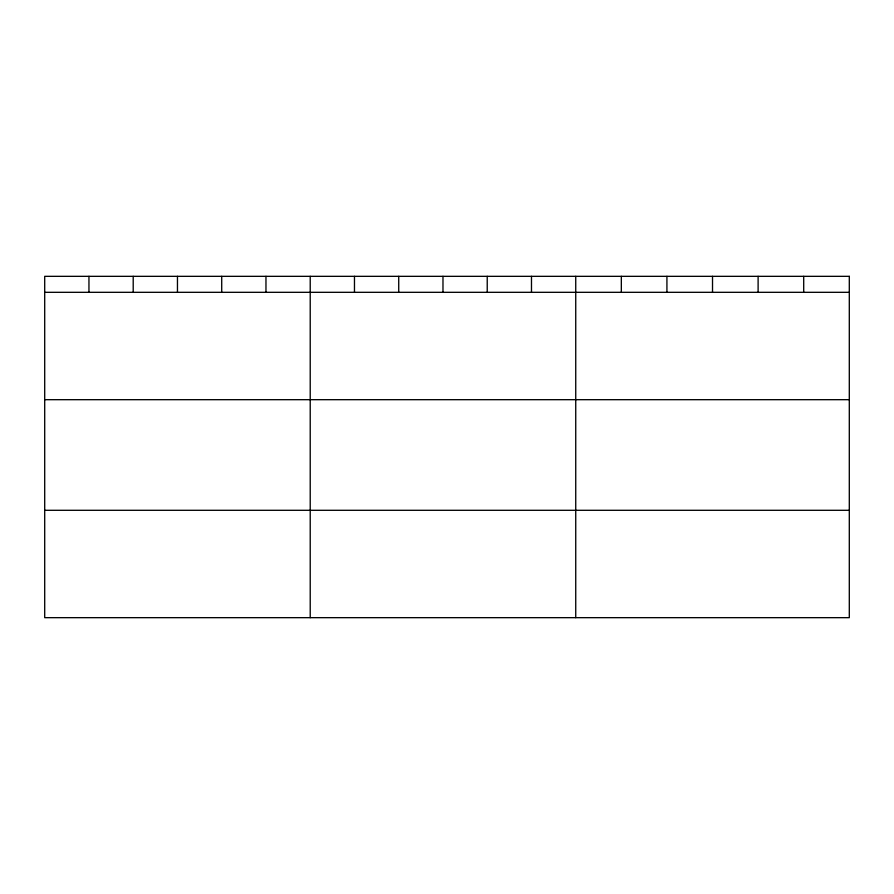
<?xml version="1.0" encoding="UTF-8"?>
<svg xmlns="http://www.w3.org/2000/svg" width="894" height="894" viewBox="0 0 894 894"><rect width="100%" height="100%" fill="white"/><g stroke="black" fill="none" stroke-linecap="round" stroke-linejoin="round"><path stroke-width="1.34" d="M44.7 292.316L849.3 292.316M44.7 399.685L849.3 399.685M44.7 510.295L849.3 510.295M803.706 276.335L803.706 292.316M758.112 276.335L758.112 292.316M712.518 276.335L712.518 292.316M666.924 276.335L666.924 292.316M621.33 276.335L621.33 292.316M575.736 276.335L575.736 617.665M531.483 276.335L531.483 292.316M487.23 276.335L487.23 292.316M442.977 276.335L442.977 292.316M398.724 276.335L398.724 292.316M354.471 276.335L354.471 292.316M310.218 276.335L310.218 617.665M265.965 276.335L265.965 292.316M221.712 276.335L221.712 292.316M177.459 276.335L177.459 292.316M133.206 276.335L133.206 292.316M88.953 276.335L88.953 292.316M849.3 276.335L44.7 276.335L44.7 617.665L849.3 617.665L849.3 276.335"/></g></svg>
